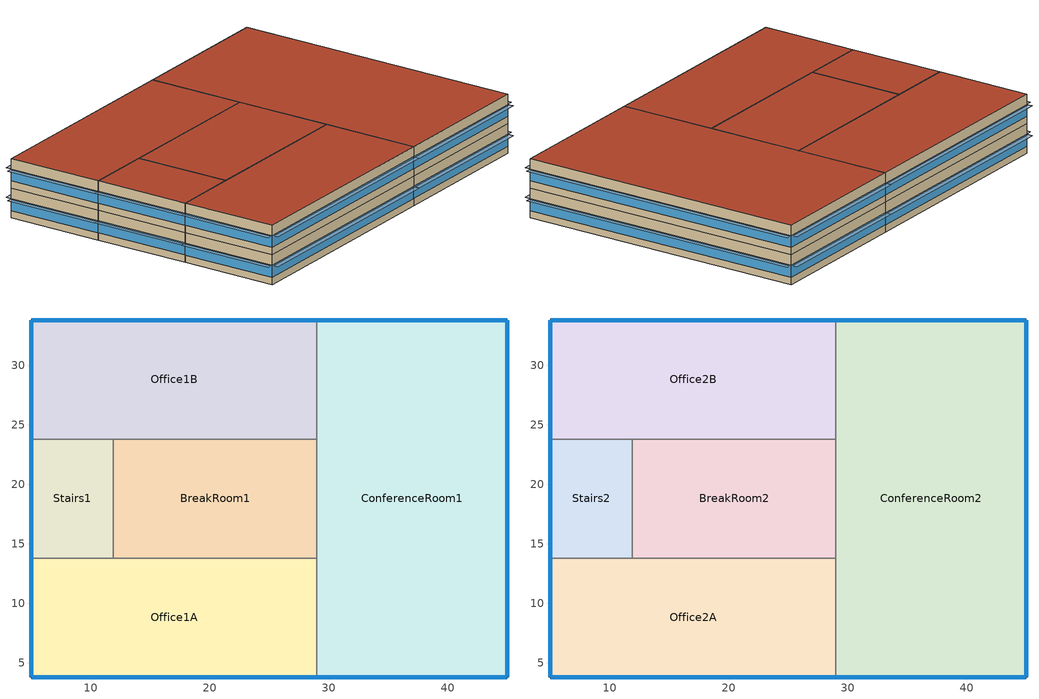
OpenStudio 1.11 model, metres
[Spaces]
Office1A
 floor ground: 29.01,13.79 29.01,3.79 5.01,3.79 5.01,13.79 z0
 wall outside: 5.01,13.79 5.01,3.79 29.01,3.79 z0:3.05
 wall to BreakRoom1: 29.01,13.79 11.91,13.79 z0:3.05
 wall to ConferenceRoom1: 29.01,3.79 29.01,13.79 z0:3.05
 wall to Stairs1: 11.91,13.79 5.01,13.79 z0:3.05
 window: 5.01,13.77 5.01,3.82 z0.76:1.99; 5.03,3.79 28.98,3.79 z0.76:1.98
ConferenceRoom1
 floor ground: 45.01,33.79 45.01,3.79 29.01,3.79 29.01,33.79 z0
 wall outside: 29.01,3.79 45.01,3.79 45.01,33.79 29.01,33.79 z0:3.05
 wall to BreakRoom1: 29.01,23.79 29.01,13.79 z0:3.05
 wall to Office1B: 29.01,33.79 29.01,23.79 z0:3.05
 window: 45.01,3.82 45.01,33.77 / 44.98,33.79 29.03,33.79 / 29.03,3.79 44.98,3.79 z0.76:1.98
Stairs1
 floor ground: 11.91,23.79 11.91,13.79 5.01,13.79 5.01,23.79 z0
 wall outside: 5.01,23.79 5.01,13.79 z0:3.05
 wall to BreakRoom1: 11.91,13.79 11.91,23.79 z0:3.05
 wall to Office1B: 11.91,23.79 5.01,23.79 z0:3.05
 window: 5.01,23.77 5.01,13.82 z0.76:1.99
BreakRoom1
 floor ground: 29.01,23.79 29.01,13.79 11.91,13.79 11.91,23.79 z0
 wall to Office1B: 29.01,23.79 11.91,23.79 z0:3.05
Office1B
 floor ground: 29.01,33.79 29.01,23.79 5.01,23.79 5.01,33.79 z0
 wall outside: 29.01,33.79 5.01,33.79 5.01,23.79 z0:3.05
 window: 5.01,33.77 5.01,23.82 z0.76:1.99; 28.98,33.79 5.03,33.79 z0.76:1.98
Office2A
 floor to Office1A: 5.01,13.79 29.01,13.79 29.01,3.79 5.01,3.79 z3.05
 wall outside: 5.01,13.79 5.01,3.79 29.01,3.79 z3.05:6.1
 wall to BreakRoom2: 29.01,13.79 11.91,13.79 z3.05:6.1
 wall to ConferenceRoom2: 29.01,3.79 29.01,13.79 z3.05:6.1
 wall to Stairs2: 11.91,13.79 5.01,13.79 z3.05:6.1
 window: 5.01,13.77 5.01,3.82 / 5.03,3.79 28.98,3.79 z3.81:5.03
 roof outside: 29.01,3.79 29.01,13.79 5.01,13.79 5.01,3.79 z6.1
ConferenceRoom2
 floor to ConferenceRoom1: 45.01,33.79 45.01,3.79 29.01,3.79 29.01,33.79 z3.05
 wall outside: 29.01,3.79 45.01,3.79 45.01,33.79 29.01,33.79 z3.05:6.1
 wall to BreakRoom2: 29.01,23.79 29.01,13.79 z3.05:6.1
 wall to Office2B: 29.01,33.79 29.01,23.79 z3.05:6.1
 window: 29.03,3.79 44.98,3.79 / 45.01,3.82 45.01,33.77 / 44.98,33.79 29.03,33.79 z3.81:5.03
 roof outside: 45.01,3.79 45.01,33.79 29.01,33.79 29.01,3.79 z6.1
Stairs2
 floor to Stairs1: 11.91,23.79 11.91,13.79 5.01,13.79 5.01,23.79 z3.05
 wall outside: 5.01,23.79 5.01,13.79 z3.05:6.1
 wall to BreakRoom2: 11.91,13.79 11.91,23.79 z3.05:6.1
 wall to Office2B: 11.91,23.79 5.01,23.79 z3.05:6.1
 window: 5.01,23.77 5.01,13.82 z3.81:5.03
 roof outside: 11.91,13.79 11.91,23.79 5.01,23.79 5.01,13.79 z6.1
BreakRoom2
 floor to BreakRoom1: 29.01,23.79 29.01,13.79 11.91,13.79 11.91,23.79 z3.05
 wall to Office2B: 29.01,23.79 11.91,23.79 z3.05:6.1
 roof outside: 29.01,13.79 29.01,23.79 11.91,23.79 11.91,13.79 z6.1
Office2B
 floor to Office1B: 29.01,33.79 29.01,23.79 5.01,23.79 5.01,33.79 z3.05
 wall outside: 29.01,33.79 5.01,33.79 5.01,23.79 z3.05:6.1
 window: 5.01,33.77 5.01,23.82 / 28.98,33.79 5.03,33.79 z3.81:5.03
 roof outside: 29.01,23.79 29.01,33.79 5.01,33.79 5.01,23.79 z6.1
shading: 28.98,3.18 28.98,3.79 5.03,3.79 5.03,3.18 z5.03; 44.98,33.79 44.98,34.4 29.03,34.4 29.03,33.79 z5.03; 5.01,3.82 5.01,13.77 4.4,13.77 4.4,3.82 z5.03; 28.98,33.79 28.98,34.4 5.03,34.4 5.03,33.79 z5.03; 45.62,3.82 45.62,33.77 45.01,33.77 45.01,3.82 z5.03; 45.62,3.82 45.62,33.77 45.01,33.77 45.01,3.82 z1.98; 44.98,33.79 44.98,34.4 29.03,34.4 29.03,33.79 z1.98; 28.98,3.18 28.98,3.79 5.03,3.79 5.03,3.18 z1.98; 5.01,23.82 5.01,33.77 4.4,33.77 4.4,23.82 z1.99; 44.98,3.18 44.98,3.79 29.03,3.79 29.03,3.18 z1.98; 28.98,33.79 28.98,34.4 5.03,34.4 5.03,33.79 z1.98; 5.01,23.82 5.01,33.77 4.4,33.77 4.4,23.82 z5.03; 5.01,3.82 5.01,13.77 4.4,13.77 4.4,3.82 z1.99; 44.98,3.18 44.98,3.79 29.03,3.79 29.03,3.18 z5.03; 5.01,13.82 5.01,23.77 4.4,23.77 4.4,13.82 z5.03; 5.01,13.82 5.01,23.77 4.4,23.77 4.4,13.82 z1.99
[Building]
MDGbuilding: Space Type=189.1-2009 - Office - OpenOffice - CZ4-8; Default Construction Set=MDGConstructionSetOffice
[Site]
Piacenza: Latitude {deg}=44.92; Longitude {deg}=9.73; Time Zone {hr}=1; Elevation {m}=134
[ClimateZones]
Climate Zone Institution Name 1=ASHRAE; Climate Zone Document Name 1=ANSI/ASHRAE Standard 169; Climate Zone Document Year 1=2006; Climate Zone Institution Name 2=CEC; Climate Zone Document Name 2=California Climate Zone Descriptions; Climate Zone Document Year 2=1995
[SizingPeriod:DesignDay] Barometric Pressure {Pa}=99726; Sky Clearness=0; Rain Indicator=0; Snow Indicator=0; Day of Month=21; Daylight Saving Time Indicator=0; Dry-Bulb Temperature Range Modifier Type=DefaultMultipliers
Name | Maximum Dry-Bulb Temperature {C} | Daily Dry-Bulb Temperature Range {deltaC} | Humidity Indicating Conditions at Maximum Dry-Bulb | Wind Speed {m/s} | Wind Direction {deg} | Month | Day Type | Humidity Indicating Type | Solar Model Indicator | ASHRAE Taub | ASHRAE Taud
Piacenza Ann Clg .4% Condns DB=>MWB | 33.1 | 11.9 | 22.7 | 2.3 | 90 | 8 | SummerDesignDay | Wetbulb | ASHRAETau | 0.48 | 1.935
Piacenza Ann Clg .4% Condns Enth=>MDB | 30.3 | 11.9 | 74900 | 2.3 | 90 | 8 | SummerDesignDay | Enthalpy | ASHRAETau | 0.48 | 1.935
Piacenza Ann Clg .4% Condns DP=>MDB | 27.4 | 11.9 | 23 | 2.3 | 90 | 8 | SummerDesignDay | Dewpoint | ASHRAETau | 0.48 | 1.935
Piacenza Ann Clg .4% Condns WB=>MDB | 30.1 | 11.9 | 24.6 | 2.3 | 90 | 8 | SummerDesignDay | Wetbulb | ASHRAETau | 0.48 | 1.935
Piacenza Ann Htg 99.6% Condns DB | -6.1 | 0 | -6.1 | 2 | 250 | 1 | WinterDesignDay | Wetbulb | ASHRAEClearSky
Piacenza Ann Htg Wind 99.6% Condns WS=>MCDB | 5.8 | 0 | 5.8 | 8.9 | 250 | 1 | WinterDesignDay | Wetbulb | ASHRAEClearSky
Piacenza Ann Hum_n 99.6% Condns DP=>MCDB | 3.5 | 0 | -11.3 | 2 | 250 | 1 | WinterDesignDay | Dewpoint | ASHRAEClearSky
[DefaultConstructionSet] Interior Partition Construction=Interior Partition
Name | Default Exterior Surface Constructions | Default Interior Surface Constructions | Default Ground Contact Surface Constructions | Default Exterior SubSurface Constructions | Default Interior SubSurface Constructions
MDGConstructionSetOffice | Default Surface Constructions 1 | Default Surface Constructions 2 | Default Surface Constructions 3 | Default Sub Surface Constructions 1 | Default Sub Surface Constructions 2
BaseCase | Default Surface Constructions 28 | Default Surface Constructions 29 | Default Surface Constructions 30 | Default Sub Surface Constructions 19 | Default Sub Surface Constructions 20
[DefaultSurfaceConstructions]
Name | Floor Construction | Wall Construction | Roof Ceiling Construction
Default Surface Constructions 1 | ExtSlabCarpet 4in ClimateZone 1-8 | MDGConstruction | ASHRAE 189.1-2009 ExtRoof IEAD ClimateZone 1
Default Surface Constructions 2; Default Surface Constructions 29 | Interior Floor | Interior Wall | Interior Ceiling
Default Surface Constructions 3; Default Surface Constructions 30 | ExtSlabCarpet 4in ClimateZone 1-8 | ExtSlabCarpet 4in ClimateZone 1-8 | ExtSlabCarpet 4in ClimateZone 1-8
Default Surface Constructions 28 | ExtSlabCarpet 4in ClimateZone 1-8 | MDGConstruction | ASHRAE 189.1-2009 ExtRoof IEAD ClimateZone 2-5
[Construction]
ExtSlabCarpet 4in ClimateZone 1-8: MAT-CC05 4 HW CONCRETE, CP02 CARPET PAD
ASHRAE 189.1-2009 ExtRoof IEAD ClimateZone 1: Roof Membrane, Roof Insulation [18], Metal Decking
Interior Floor: F16 Acoustic tile, F05 Ceiling air space resistance, M11 100mm lightweight concrete
Interior Wall: G01a 19mm gypsum board, F04 Wall air space resistance, G01a 19mm gypsum board
Interior Ceiling: M11 100mm lightweight concrete, F05 Ceiling air space resistance, F16 Acoustic tile
ASHRAE 189.1-2009 ExtWindow ClimateZone 1; BaseCaseWindow: Theoretical Glass [167]
Exterior Door: F08 Metal surface, I01 25mm insulation board
Interior Window: Clear 3mm
Interior Door; Interior Partition: G05 25mm wood
ASHRAE 189.1-2009 ExtRoof IEAD ClimateZone 2-5: Roof Membrane, Roof Insulation [21], Metal Decking
MDGConstruction: F16 Acoustic tile, Wall Insulation [42], 1/2IN Gypsum, 1IN Stucco
[Material] Thermal Absorptance=0.9
Name | Roughness | Thickness {m} | Conductivity {W/m-K} | Density {kg/m3} | Specific Heat {J/kg-K} | Solar Absorptance | Visible Absorptance
MAT-CC05 4 HW CONCRETE | Rough | 0.1016 | 1.311 | 2240 | 836.8 | 0.85 | 0.85
1IN Stucco | Smooth | 0.0253 | 0.6918 | 1858 | 837 | 0.92 | 0.92
1/2IN Gypsum | Smooth | 0.0127 | 0.16 | 784.9 | 830 | 0.4 | 0.4
Roof Membrane | VeryRough | 0.0095 | 0.16 | 1121.29 | 1460 | 0.7 | 0.7
Roof Insulation [18] | MediumRough | 0.1693 | 0.049 | 265 | 836.8 | 0.7 | 0.7
Metal Decking | MediumSmooth | 0.0015 | 45.006 | 7680 | 418.4 | 0.6 | 0.6
F16 Acoustic tile | MediumSmooth | 0.0191 | 0.06 | 368 | 590 | 0.3 | 0.3
M11 100mm lightweight concrete | MediumRough | 0.1016 | 0.53 | 1280 | 840 | 0.5 | 0.5
G01a 19mm gypsum board | MediumSmooth | 0.019 | 0.16 | 800 | 1090 | 0.4 | 0.4
F08 Metal surface | Smooth | 0.0008 | 45.28 | 7824 | 500 | 0.7 | 0.7
I01 25mm insulation board | MediumRough | 0.0254 | 0.03 | 43 | 1210 | 0.6 | 0.6
G05 25mm wood | MediumSmooth | 0.0254 | 0.15 | 608 | 1630 | 0.5 | 0.5
Roof Insulation [21] | MediumRough | 0.2105 | 0.049 | 265 | 836.8 | 0.7 | 0.7
Wall Insulation [42] | MediumRough | 0.0914 | 0.0432 | 91 | 837 | 0.5 | 0.5
[Material:NoMass]
CP02 CARPET PAD: Roughness=Smooth; Thermal Resistance {m2-K/W}=0.1; Thermal Absorptance=0.9; Solar Absorptance=0.8; Visible Absorptance=0.8
[Material:AirGap]
Name | Thermal Resistance {m2-K/W}
F05 Ceiling air space resistance | 0.18
F04 Wall air space resistance | 0.15
[DefaultSubSurfaceConstructions]
Name | Fixed Window Construction | Operable Window Construction | Door Construction | Tubular Daylight Dome Construction | Tubular Daylight Diffuser Construction
Default Sub Surface Constructions 1 | ASHRAE 189.1-2009 ExtWindow ClimateZone 1 | ASHRAE 189.1-2009 ExtWindow ClimateZone 1 | Exterior Door | Interior Window | Interior Window
Default Sub Surface Constructions 2; Default Sub Surface Constructions 20 | Interior Window | Interior Window | Interior Door
Default Sub Surface Constructions 19 | BaseCaseWindow | BaseCaseWindow | Exterior Door | Interior Window | Interior Window
[WindowMaterial:Glazing] Optical Data Type=SpectralAverage; Thickness {m}=0.003; Back Side Solar Reflectance at Normal Incidence=0; Back Side Visible Reflectance at Normal Incidence=0; Infrared Transmittance at Normal Incidence=0; Dirt Correction Factor for Solar and Visible Transmittance=1; Solar Diffusing=No
Name | Solar Transmittance at Normal Incidence | Front Side Solar Reflectance at Normal Incidence | Visible Transmittance at Normal Incidence | Front Side Visible Reflectance at Normal Incidence | Front Side Infrared Hemispherical Emissivity | Back Side Infrared Hemispherical Emissivity | Conductivity {W/m-K}
Theoretical Glass [167] | 0.2374 | 0.7126 | 0.2512 | 0.6988 | 0.985 | 0.985 | 2.1073
Clear 3mm | 0.837 | 0.075 | 0.898 | 0.081 | 0.84 | 0.84 | 0.9
[SpaceType] Standards Building Type=Office
Name | Default Construction Set | Default Schedule Set | Design Specification Outdoor Air Object | Standards Space Type
MDGBreakRoomSpaceType | MDGConstructionSetOffice | MDGScheduleSets | 189.1-2009 - Office - BreakRoom - CZ1-3 Ventilation | BreakRoom
MDGStairsSpaceType | MDGConstructionSetOffice | 189.1-2009 - Office - Corridor - CZ1-3 Schedule Set | 189.1-2009 - Office - Corridor - CZ1-3 Ventilation | Corridor
MDGClosedOfficeSpaceType | MDGConstructionSetOffice | MDGScheduleSets | 189.1-2009 - Office - ClosedOffice - CZ4-8 Ventilation | ClosedOffice
MDGConferenceSpaceType | MDGConstructionSetOffice | MDGScheduleSets | 189.1-2009 - Office - Conference - CZ4-8 Ventilation | Conference
189.1-2009 - Office - OpenOffice - CZ4-8 |  | 189.1-2009 - Office - OpenOffice - CZ4-8 Schedule Set | 189.1-2009 - Office - OpenOffice - CZ4-8 Ventilation | OpenOffice
[DefaultScheduleSet] People Activity Level Schedule=Office Activity; Lighting Schedule=Office Bldg Light; Electric Equipment Schedule=Office Bldg Equip; Infiltration Schedule=Office Infil Quarter On
Name | Number of People Schedule
189.1-2009 - Office - Corridor - CZ1-3 Schedule Set; 189.1-2009 - Office - OpenOffice - CZ4-8 Schedule Set | Office Work Occ
MDGScheduleSets | Office Misc Occ
[Lights:Definition] Design Level Calculation Method=Watts/Area
Name | Watts per Space Floor Area {W/m2}
189.1-2009 - Office - BreakRoom - CZ1-3 Lights Definition | 11.625
189.1-2009 - Office - Corridor - CZ1-3 Lights Definition | 4.84376
189.1-2009 - Office - ClosedOffice - CZ4-8 Lights Definition; 189.1-2009 - Office - OpenOffice - CZ4-8 Lights Definition | 10.6563
189.1-2009 - Office - Conference - CZ4-8 Lights Definition | 12.5938
[Lights]
Name | Lights Definition | Space or SpaceType
189.1-2009 - Office - BreakRoom - CZ1-3 Lights | 189.1-2009 - Office - BreakRoom - CZ1-3 Lights Definition | MDGBreakRoomSpaceType
189.1-2009 - Office - Corridor - CZ1-3 Lights | 189.1-2009 - Office - Corridor - CZ1-3 Lights Definition | MDGStairsSpaceType
189.1-2009 - Office - ClosedOffice - CZ4-8 Lights | 189.1-2009 - Office - ClosedOffice - CZ4-8 Lights Definition | MDGClosedOfficeSpaceType
189.1-2009 - Office - Conference - CZ4-8 Lights | 189.1-2009 - Office - Conference - CZ4-8 Lights Definition | MDGConferenceSpaceType
189.1-2009 - Office - OpenOffice - CZ4-8 Lights | 189.1-2009 - Office - OpenOffice - CZ4-8 Lights Definition | 189.1-2009 - Office - OpenOffice - CZ4-8
[DesignSpecification:OutdoorAir] Outdoor Air Method=Sum
Name | Outdoor Air Flow per Person {m3/s-person} | Outdoor Air Flow per Floor Area {m3/s-m2}
189.1-2009 - Office - BreakRoom - CZ1-3 Ventilation | 0.00707921
189.1-2009 - Office - Corridor - CZ1-3 Ventilation |  | 0.000254
189.1-2009 - Office - ClosedOffice - CZ4-8 Ventilation; 189.1-2009 - Office - Conference - CZ4-8 Ventilation; 189.1-2009 - Office - OpenOffice - CZ4-8 Ventilation | 0.00943895
[People:Definition] Number of People Calculation Method=People/Area; Fraction Radiant=0.3
Name | People per Space Floor Area {person/m2}
MDGBreakRoomPeople; 189.1-2009 - Office - Conference - CZ4-8 People Definition; MDGConferencePeople | 0.538196
189.1-2009 - Office - Corridor - CZ1-3 People Definition; MDGStairsPeople | 0.0107639
MDGClosedOfficePeople | 0.0511286
189.1-2009 - Office - OpenOffice - CZ4-8 People Definition | 0.0565105
[People]
Name | People Definition | Space or SpaceType
189.1-2009 - Office - BreakRoom - CZ1-3 People; People 4 | MDGBreakRoomPeople | MDGBreakRoomSpaceType
189.1-2009 - Office - Corridor - CZ1-3 People | 189.1-2009 - Office - Corridor - CZ1-3 People Definition | MDGStairsSpaceType
189.1-2009 - Office - ClosedOffice - CZ4-8 People; People 3 | MDGClosedOfficePeople | MDGClosedOfficeSpaceType
189.1-2009 - Office - Conference - CZ4-8 People | 189.1-2009 - Office - Conference - CZ4-8 People Definition | MDGConferenceSpaceType
189.1-2009 - Office - OpenOffice - CZ4-8 People | 189.1-2009 - Office - OpenOffice - CZ4-8 People Definition | 189.1-2009 - Office - OpenOffice - CZ4-8
People 1 | MDGStairsPeople | MDGStairsSpaceType
People 2 | MDGConferencePeople | MDGConferenceSpaceType
[SpaceInfiltration:DesignFlowRate] Design Flow Rate Calculation Method=Flow/ExteriorArea
Name | Space or SpaceType | Flow per Exterior Surface Area {m3/s-m2}
189.1-2009 - Office - BreakRoom - CZ1-3 Infiltration | MDGBreakRoomSpaceType | 0.00030226
189.1-2009 - Office - Corridor - CZ1-3 Infiltration | MDGStairsSpaceType | 0.00030226
189.1-2009 - Office - ClosedOffice - CZ4-8 Infiltration | MDGClosedOfficeSpaceType | 0.000226568
189.1-2009 - Office - Conference - CZ4-8 Infiltration | MDGConferenceSpaceType | 0.000226568
189.1-2009 - Office - OpenOffice - CZ4-8 Infiltration | 189.1-2009 - Office - OpenOffice - CZ4-8 | 0.000226568
[ElectricEquipment:Definition] Design Level Calculation Method=Watts/Area
Name | Watts per Space Floor Area {W/m2}
189.1-2009 - Office - BreakRoom - CZ1-3 Electric Equipment Definition | 48.007
189.1-2009 - Office - Corridor - CZ1-3 Electric Equipment Definition | 1.72223
189.1-2009 - Office - ClosedOffice - CZ4-8 Electric Equipment Definition | 6.8889
189.1-2009 - Office - Conference - CZ4-8 Electric Equipment Definition | 3.98265
189.1-2009 - Office - OpenOffice - CZ4-8 Electric Equipment Definition | 7.64238
[ElectricEquipment]
Name | Electric Equipment Definition | Space or SpaceType
189.1-2009 - Office - BreakRoom - CZ1-3 Electric Equipment | 189.1-2009 - Office - BreakRoom - CZ1-3 Electric Equipment Definition | MDGBreakRoomSpaceType
189.1-2009 - Office - Corridor - CZ1-3 Electric Equipment | 189.1-2009 - Office - Corridor - CZ1-3 Electric Equipment Definition | MDGStairsSpaceType
189.1-2009 - Office - ClosedOffice - CZ4-8 Electric Equipment | 189.1-2009 - Office - ClosedOffice - CZ4-8 Electric Equipment Definition | MDGClosedOfficeSpaceType
189.1-2009 - Office - Conference - CZ4-8 Electric Equipment | 189.1-2009 - Office - Conference - CZ4-8 Electric Equipment Definition | MDGConferenceSpaceType
189.1-2009 - Office - OpenOffice - CZ4-8 Electric Equipment | 189.1-2009 - Office - OpenOffice - CZ4-8 Electric Equipment Definition | 189.1-2009 - Office - OpenOffice - CZ4-8
[ThermostatSetpoint:DualSetpoint] Heating Setpoint Temperature Schedule=Medium Office HtgSetp; Cooling Setpoint Temperature Schedule=Medium Office ClgSetp
Thermal Zone 1 Thermostat 1; Thermal Zone 2 Thermostat 1; Thermal Zone 3 Thermostat; Thermal Zone 4 Thermostat; Thermal Zone 5 Thermostat; Thermal Zone 6 Thermostat; Thermal Zone 7 Thermostat 1; Thermal Zone 8 Thermostat; Thermal Zone 9 Thermostat
[BuildingStory] Nominal Floor to Floor Height {m}=3.048; Default Construction Set=MDGConstructionSetOffice; Default Schedule Set=MDGScheduleSets
Name | Nominal Z Coordinate {m}
Building Story 1 | 0
Building Story 2 | 3.048
[Space] Default Construction Set=BaseCase; Default Schedule Set=MDGScheduleSets
Name | Space Type | Building Story | Thermal Zone
Office1A | MDGClosedOfficeSpaceType | Building Story 1 | Thermal Zone 1
ConferenceRoom1 | MDGConferenceSpaceType | Building Story 1 | Thermal Zone 2
Stairs1 | MDGStairsSpaceType | Building Story 1 | Thermal Zone 3
BreakRoom1 | MDGBreakRoomSpaceType | Building Story 1 | Thermal Zone 4
Office1B | MDGClosedOfficeSpaceType | Building Story 1 | Thermal Zone 5
Office2A | MDGClosedOfficeSpaceType | Building Story 2 | Thermal Zone 6
ConferenceRoom2 | MDGConferenceSpaceType | Building Story 2 | Thermal Zone 7
Stairs2 | MDGStairsSpaceType | Building Story 2 | Thermal Zone 3
BreakRoom2 | MDGBreakRoomSpaceType | Building Story 2 | Thermal Zone 8
Office2B | MDGClosedOfficeSpaceType | Building Story 2 | Thermal Zone 9
[ThermalZone] Use Ideal Air Loads=Yes
Name | Thermostat
Thermal Zone 1 | Thermal Zone 1 Thermostat 1
Thermal Zone 2 | Thermal Zone 2 Thermostat 1
Thermal Zone 3 | Thermal Zone 3 Thermostat
Thermal Zone 4 | Thermal Zone 4 Thermostat
Thermal Zone 5 | Thermal Zone 5 Thermostat
Thermal Zone 6 | Thermal Zone 6 Thermostat
Thermal Zone 7 | Thermal Zone 7 Thermostat 1
Thermal Zone 8 | Thermal Zone 8 Thermostat
Thermal Zone 9 | Thermal Zone 9 Thermostat
[Sizing:Zone] Zone Cooling Design Supply Air Temperature Input Method=SupplyAirTemperature; Zone Cooling Design Supply Air Temperature {C}=14; Zone Cooling Design Supply Air Temperature Difference {deltaC}=11.11; Zone Heating Design Supply Air Temperature Input Method=SupplyAirTemperature; Zone Heating Design Supply Air Temperature {C}=40; Zone Heating Design Supply Air Temperature Difference {deltaC}=11.11; Zone Cooling Design Supply Air Humidity Ratio {kg-H2O/kg-air}=0.0085; Zone Heating Design Supply Air Humidity Ratio {kg-H2O/kg-air}=0.008; Cooling Design Air Flow Method=DesignDay; Heating Design Air Flow Method=DesignDay; Account for Dedicated Outdoor Air System=No; Dedicated Outdoor Air System Control Strategy=NeutralSupplyAir; Dedicated Outdoor Air Low Setpoint Temperature for Design {C}=autosize; Dedicated Outdoor Air High Setpoint Temperature for Design {C}=autosize
Thermal Zone 1; Thermal Zone 2; Thermal Zone 3; Thermal Zone 4; Thermal Zone 5; Thermal Zone 6; Thermal Zone 7; Thermal Zone 8; Thermal Zone 9
[Schedule:Ruleset]
Name | Default Day Schedule | Summer Design Day Schedule | Winter Design Day Schedule
Office Bldg Light | Office Bldg Light Default Schedule | Office Bldg Light Summer Design Day | Office Bldg Light Winter Design Day
Office Misc Occ | Office Bldg Occ Default Schedule 1 | Office Bldg Occ Summer Design Day 1 | Office Bldg Occ Winter Design Day 1
Office Activity | Office Activity Default Schedule | Office Activity Summer Design Day | Office Activity Winter Design Day
Office Infil Quarter On | Office Infil Quarter On Default Schedule | Office Infil Quarter On Summer Design Day | Office Infil Quarter On Winter Design Day
Office Bldg Equip | Office Bldg Equip Default Schedule | Office Bldg Equip Summer Design Day | Office Bldg Equip Winter Design Day
Medium Office HtgSetp | Medium Office HtgSetp Default Schedule | Medium Office HtgSetp Summer Design Day | Medium Office HtgSetp Winter Design Day
Medium Office ClgSetp | Medium Office ClgSetp Default Schedule | Medium Office ClgSetp Summer Design Day | Medium Office ClgSetp Winter Design Day
Office Work Occ | Office Bldg Occ Default Schedule | Office Bldg Occ Summer Design Day | Office Bldg Occ Winter Design Day
[Schedule:Day]
Office Bldg Light Default Schedule: 5, 0, 0.05, 7, 0, 0.1, 8, 0, 0.3, 17, 0, 0.9, 18, 0, 0.7, 20, 0, 0.5, 22, 0, 0.3, 23, 0, 0.1, 24, 0, 0.05
Office Bldg Light Summer Design Day; Office Infil Quarter On Rule 1 Day Schedule; Office Bldg Equip Summer Design Day: 24, 0, 1
Office Bldg Light Winter Design Day; Office Bldg Occ Winter Design Day 1; Office Bldg Occ Rule 1 Day Schedule 1; Office Bldg Equip Winter Design Day; Office Bldg Occ Winter Design Day; Office Bldg Occ Rule 1 Day Schedule: 24, 0, 0
Office Bldg Light Rule 1 Day Schedule: 24, 0, 0.05
Office Bldg Light Rule 2 Day Schedule: 6, 0, 0.05, 8, 0, 0.1, 14, 0, 0.5, 17, 0, 0.15, 24, 0, 0.05
Office Bldg Occ Default Schedule 1: 6, 0, 0, 7, 0, 0.1, 8, 0, 0.2, 20, 0, 0.4, 22, 0, 0.1, 24, 0, 0.05
Office Bldg Occ Summer Design Day 1; Office Bldg Occ Summer Design Day: 6, 0, 0, 22, 0, 1, 24, 0, 0.05
Office Bldg Occ Rule 2 Day Schedule 1: 6, 0, 0, 8, 0, 0.1, 14, 0, 0.25, 17, 0, 0.1, 24, 0, 0
Office Activity Default Schedule; Office Activity Summer Design Day; Office Activity Winter Design Day: 24, 0, 132
Office Infil Quarter On Default Schedule; Office Infil Quarter On Summer Design Day: 6, 0, 1, 22, 0, 0.25, 24, 0, 1
Office Infil Quarter On Winter Design Day; Office Infil Quarter On Rule 2 Day Schedule: 6, 0, 1, 18, 0, 0.25, 24, 0, 1
Office Bldg Equip Default Schedule: 8, 0, 0.4, 12, 0, 0.9, 13, 0, 0.8, 17, 0, 0.9, 18, 0, 0.8, 20, 0, 0.6, 22, 0, 0.5, 24, 0, 0.4
Office Bldg Equip Rule 1 Day Schedule: 24, 0, 0.3
Office Bldg Equip Rule 2 Day Schedule: 6, 0, 0.3, 8, 0, 0.4, 14, 0, 0.5, 17, 0, 0.35, 24, 0, 0.3
Medium Office HtgSetp Default Schedule: 6, 0, 15.6, 22, 0, 21, 24, 0, 15.6
Medium Office HtgSetp Summer Design Day; Medium Office HtgSetp Rule 1 Day Schedule: 24, 0, 15.6
Medium Office HtgSetp Winter Design Day: 24, 0, 21
Medium Office HtgSetp Rule 2 Day Schedule: 6, 0, 15.6, 18, 0, 21, 24, 0, 15.6
Medium Office ClgSetp Default Schedule; Medium Office ClgSetp Summer Design Day: 6, 0, 26.7, 22, 0, 24, 24, 0, 26.7
Medium Office ClgSetp Winter Design Day; Medium Office ClgSetp Rule 1 Day Schedule: 24, 0, 26.7
Medium Office ClgSetp Rule 2 Day Schedule: 6, 0, 26.7, 18, 0, 24, 24, 0, 26.7
Office Bldg Occ Default Schedule: 6, 0, 0, 7, 0, 0.1, 8, 0, 0.2, 12, 0, 0.85, 13, 0, 0.5, 17, 0, 0.85, 18, 0, 0.7, 20, 0, 0.4, 22, 0, 0.1, 24, 0, 0.05
Office Bldg Occ Rule 2 Day Schedule: 6, 0, 0, 8, 0, 0.1, 14, 0, 0.4, 17, 0, 0.1, 24, 0, 0
[Schedule:Rule] Apply Monday=No; Apply Tuesday=No; Apply Wednesday=No; Apply Thursday=No; Apply Friday=No; Date Specification Type=DateRange; Start Month=1; Start Day=1; End Month=12; End Day=31
Name | Schedule Ruleset | Rule Order | Day Schedule | Apply Sunday | Apply Saturday
Office Bldg Light Rule 1 | Office Bldg Light | 0 | Office Bldg Light Rule 1 Day Schedule | Yes | No
Office Bldg Light Rule 2 | Office Bldg Light | 1 | Office Bldg Light Rule 2 Day Schedule | No | Yes
Office Misc Occ Rule 1 | Office Misc Occ | 0 | Office Bldg Occ Rule 1 Day Schedule 1 | Yes | No
Office Misc Occ Rule 2 | Office Misc Occ | 1 | Office Bldg Occ Rule 2 Day Schedule 1 | No | Yes
Office Infil Quarter On Rule 1 | Office Infil Quarter On | 0 | Office Infil Quarter On Rule 1 Day Schedule | Yes | No
Office Infil Quarter On Rule 2 | Office Infil Quarter On | 1 | Office Infil Quarter On Rule 2 Day Schedule | No | Yes
Office Bldg Equip Rule 1 | Office Bldg Equip | 0 | Office Bldg Equip Rule 1 Day Schedule | Yes | No
Office Bldg Equip Rule 2 | Office Bldg Equip | 1 | Office Bldg Equip Rule 2 Day Schedule | No | Yes
Medium Office HtgSetp Rule 1 | Medium Office HtgSetp | 0 | Medium Office HtgSetp Rule 1 Day Schedule | Yes | No
Medium Office HtgSetp Rule 2 | Medium Office HtgSetp | 1 | Medium Office HtgSetp Rule 2 Day Schedule | No | Yes
Medium Office ClgSetp Rule 1 | Medium Office ClgSetp | 0 | Medium Office ClgSetp Rule 1 Day Schedule | Yes | No
Medium Office ClgSetp Rule 2 | Medium Office ClgSetp | 1 | Medium Office ClgSetp Rule 2 Day Schedule | No | Yes
Office Work Occ Rule 1 | Office Work Occ | 0 | Office Bldg Occ Rule 1 Day Schedule | Yes | No
Office Work Occ Rule 2 | Office Work Occ | 1 | Office Bldg Occ Rule 2 Day Schedule | No | Yes
